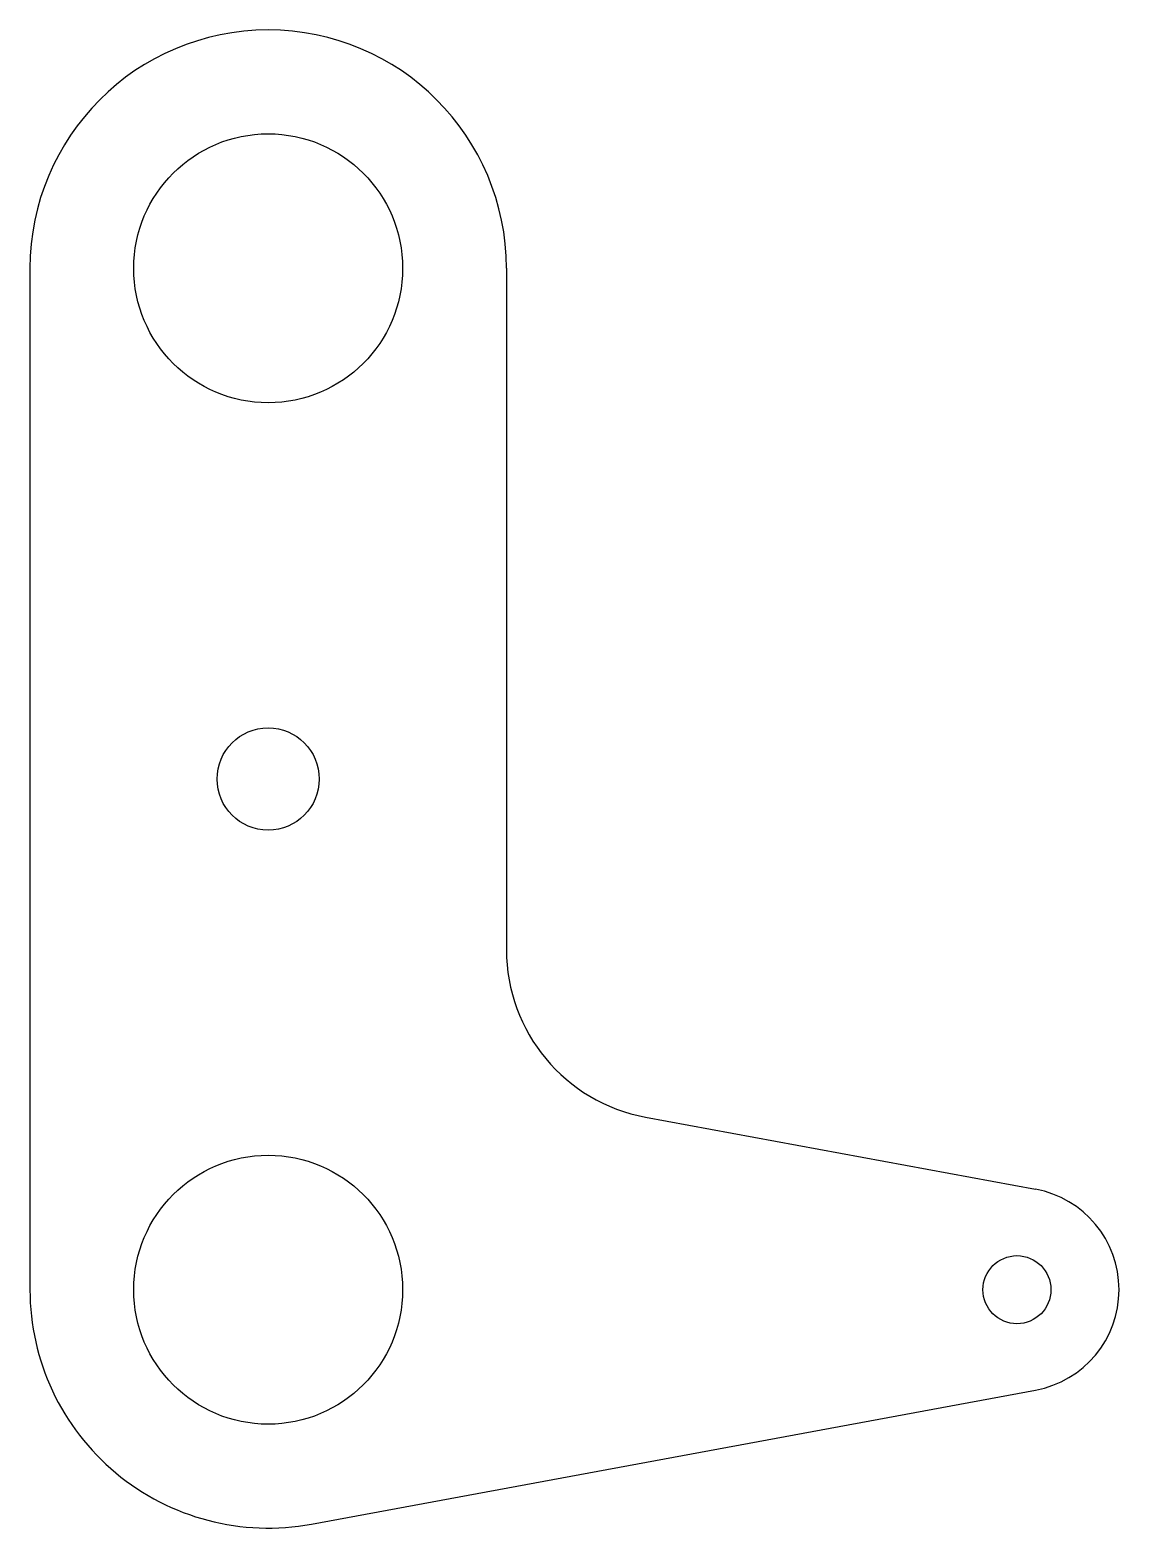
# Model space of a CAD drawing. Header units: millimetres. Extents: x -7 to 25, y -7 to 37.
import ezdxf

# ---------------------------------------------------------------- set-up
doc = ezdxf.new("R2010")
doc.units = ezdxf.units.MM

msp = doc.modelspace()

# ---------------------------------------------------------------- linework, layer by layer
at = {"color": 7, "linetype": 'Continuous', "lineweight": 25}
for p, q in [((-7, 30), (-7, 0)), ((7, 30), (7, 9.985)), ((11.091, 5.068), (22.545, 2.95)), ((1.273, -6.883), (22.545, -2.95))]:
    msp.add_line(p, q, dxfattribs=at)
for centre, radius in [((0, 30), 3.95), ((0, 15), 1.5), ((0, 0), 3.95), ((22, 0), 1)]:
    msp.add_circle(centre, radius, dxfattribs=at)
for centre, radius, start, end in [((0, 30), 7, 0, 180), ((12, 9.985), 5, 180, 259.5243), ((22, 0), 3, 280.4757, 79.5243), ((0, 0), 7, 180, 280.4757)]:
    msp.add_arc(centre, radius, start, end, dxfattribs=at)

doc.saveas('drawing.dxf')
